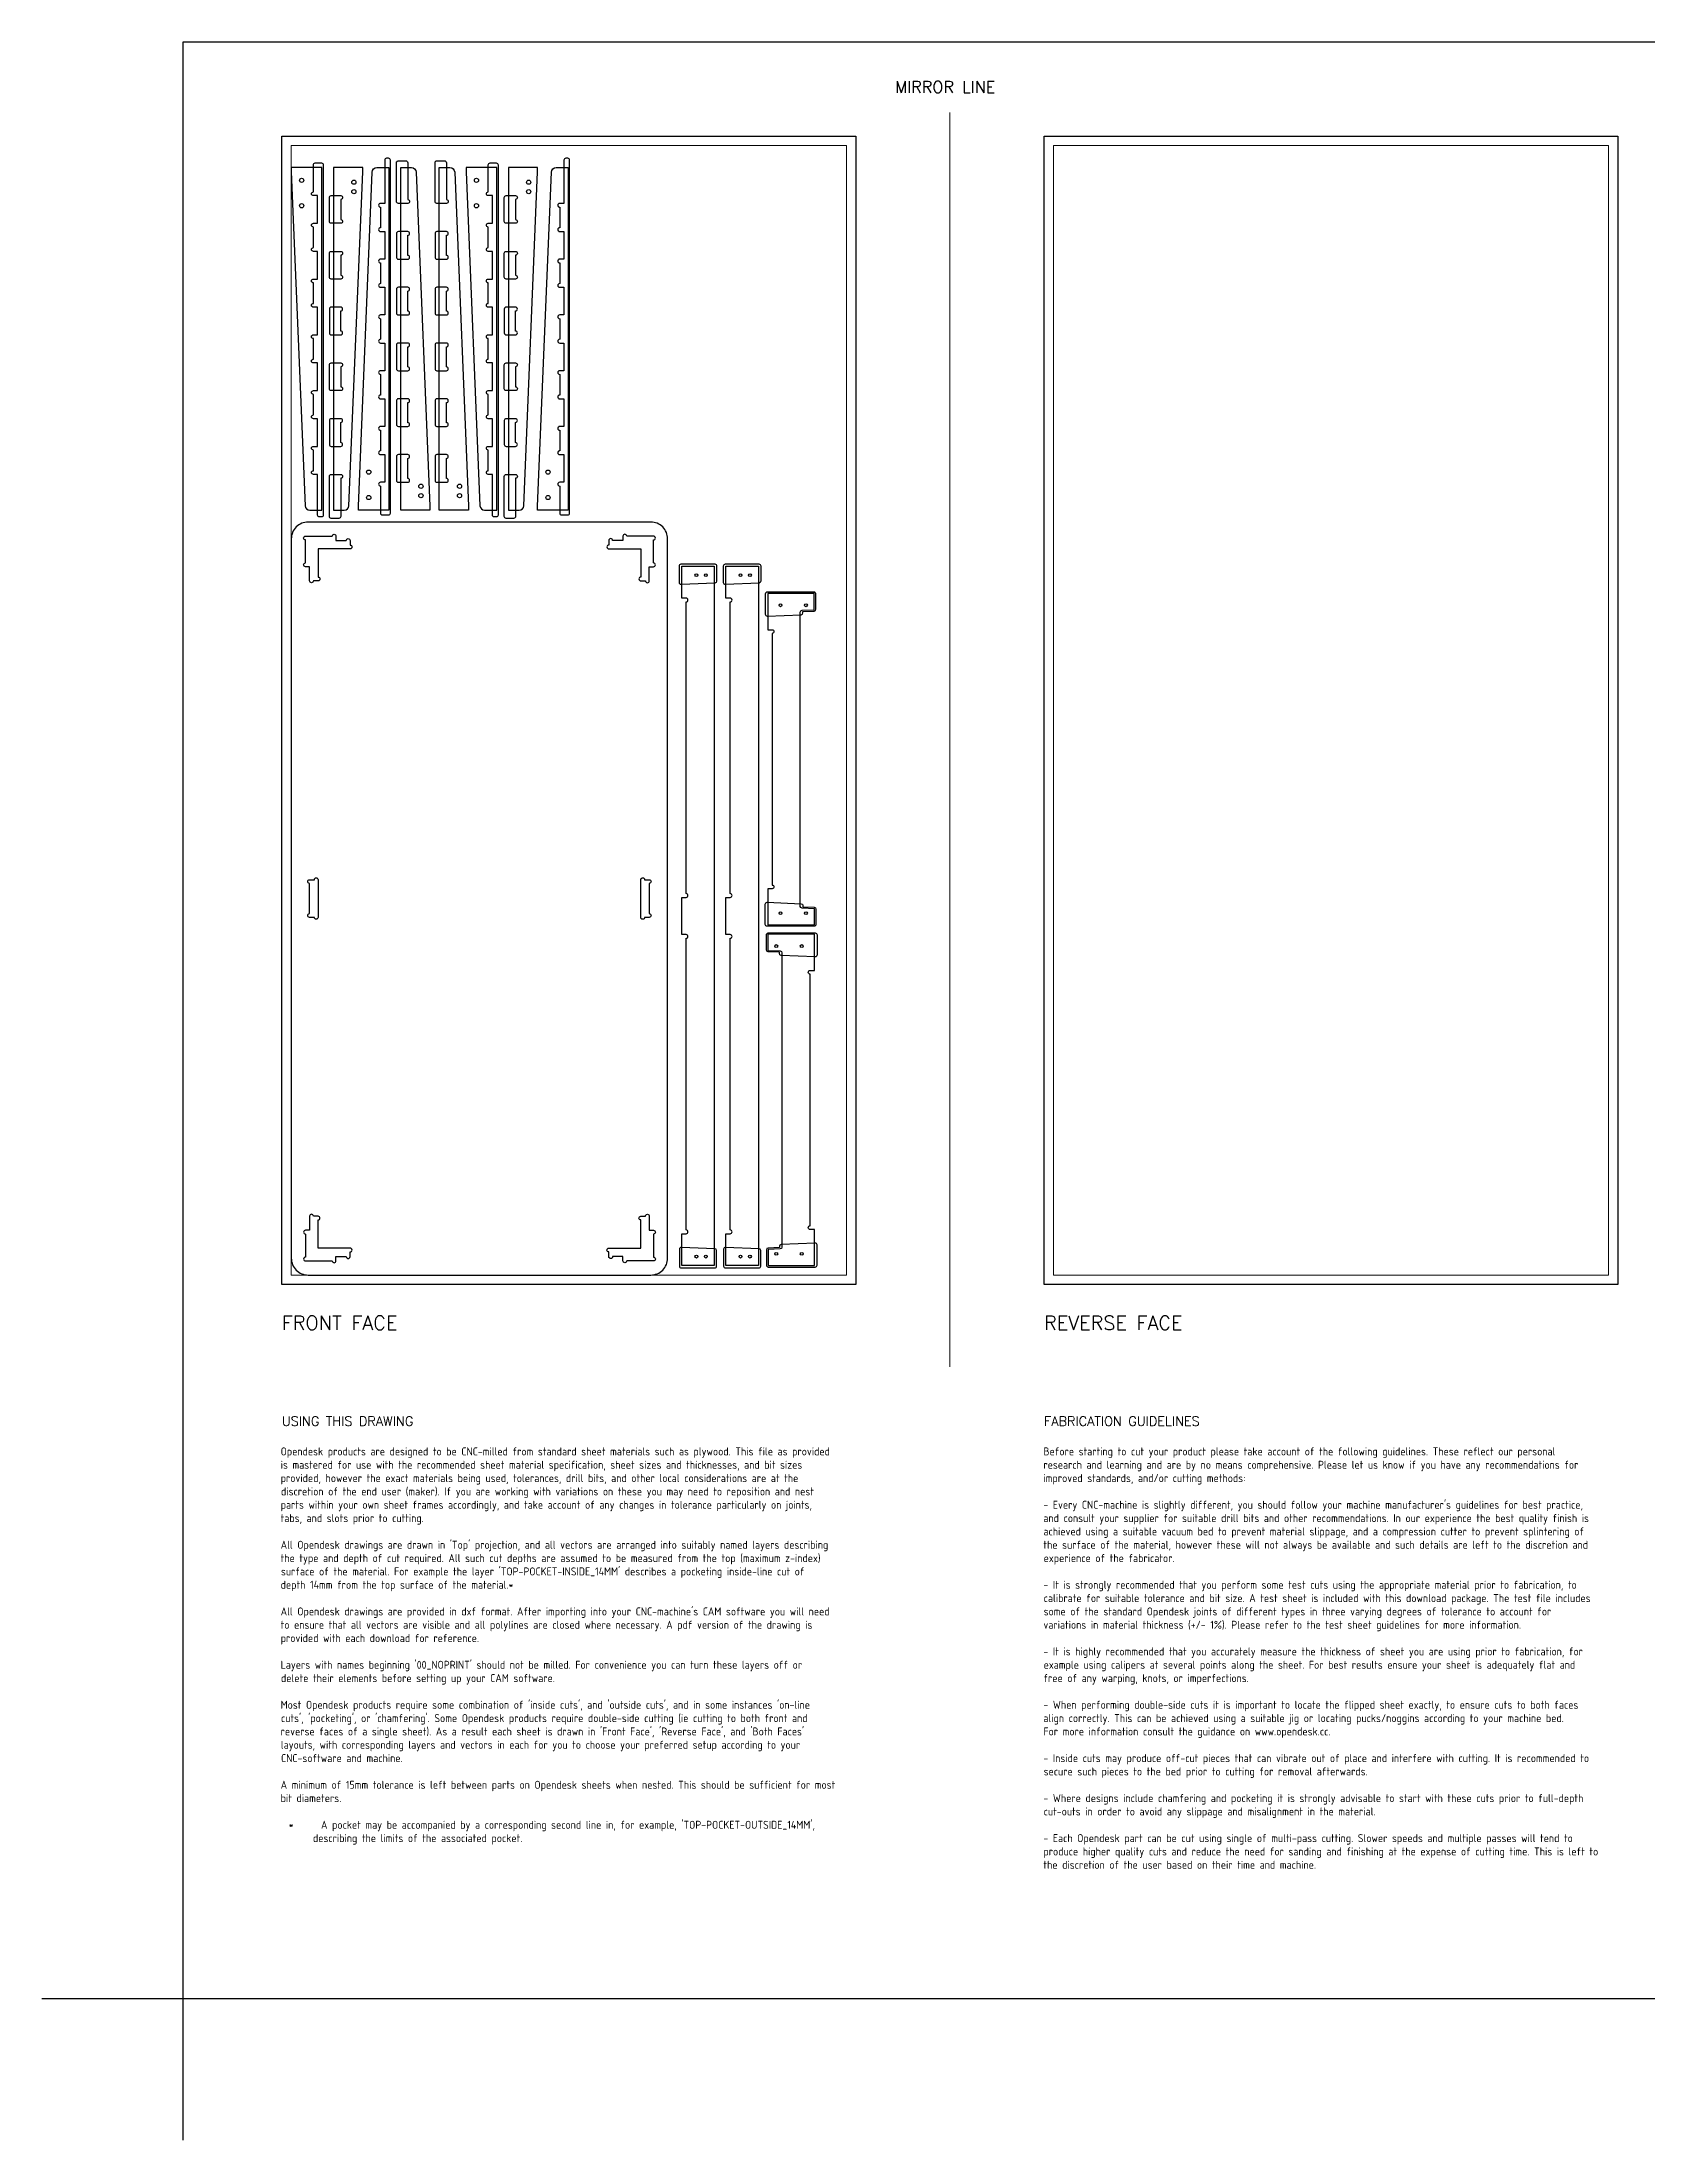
# Model space of a CAD drawing. Header units: millimetres. Extents: x -300 to 5880, y -300 to 4158.
# Drawn here: x -300 to 3112, y -300 to 4158 of the extents above; entities that cross this region are included whole.
import ezdxf
from ezdxf.enums import TextEntityAlignment as Align

# ---------------------------------------------------------------- set-up
doc = ezdxf.new("R2010")
doc.units = ezdxf.units.MM
doc.layers.add('00-NOPRINT_TEXT', color=7, linetype='Continuous', lineweight=25)
doc.layers.add('00_NOPRINT_TOLERANCE', color=7, linetype='Continuous', lineweight=5)
for name, color, linetype, lineweight, true_color in [('BOARD_$TH-NOMINAL', 3, 'Continuous', 30, 0x00ff00), ('TOP-CUT-OUTSIDE_18.000MM', 220, 'Continuous', 25, 0xff00d1), ('TOP-HOLE-6.000MM-DIAM_18.000MM', 3, 'Continuous', 25, 0x00ff0c), ('TOP-HOLE-9.000MM-DIAM_15.000MM', 20, 'Continuous', 25, 0xff2400), ('TOP-POCKET-INSIDE_15.000MM', 220, 'Continuous', 25, 0xff00c9), ('TOP-POCKET-INSIDE_9.000MM', 60, 'Continuous', 25, 0xb0ff00)]:
    doc.layers.add(name, color=color, linetype=linetype, lineweight=lineweight, true_color=true_color)
doc.layers.add('TOP-CHAMFER-ONLINE_12MM', color=20, linetype='Continuous', true_color=0xff2c00)
doc.styles.add('OD-ISOCP-17_240', font='isocp.shx')
doc.styles.add('OD-ISOCP-17_241', font='isocp.shx')
doc.styles.add('OD-ISOCP-17_242', font='isocp.shx')
doc.styles.add('OD-ISOCP-17_243', font='isocp.shx')
doc.styles.add('OD-ISOCP-17_244', font='isocp.shx')
doc.styles.add('OD-ISOCP-17_245', font='isocp.shx')
doc.styles.add('OD-ISOCP-17_246', font='isocp.shx')
doc.styles.add('OD-ISOCP-17_247', font='isocp.shx')
doc.styles.add('OD-ISOCP-17_248', font='isocp.shx')
doc.styles.add('OD-ISOCP-17_249', font='isocp.shx')
doc.styles.add('OD-ISOCP-17_250', font='isocp.shx')
doc.styles.add('OD-ISOCP-17_251', font='isocp.shx')
doc.styles.add('OD-ISOCP-17_252', font='isocp.shx')
doc.styles.add('OD-ISOCP-17_253', font='isocp.shx')
doc.styles.add('OD-ISOCP-17_254', font='isocp.shx')
doc.styles.add('OD-ISOCP-17_255', font='isocp.shx')
doc.styles.add('OD-ISOCP-17_256', font='isocp.shx')
doc.styles.add('OD-ISOCP-17_257', font='isocp.shx')
doc.styles.add('OD-ISOCP-17_258', font='isocp.shx')
doc.styles.add('OD-ISOCP-17_259', font='isocp.shx')
doc.styles.add('OD-ISOCP-17_260', font='isocp.shx')
doc.styles.add('OD-ISOCP-17_261', font='isocp.shx')
doc.styles.add('OD-ISOCP-17_262', font='isocp.shx')
doc.styles.add('OD-ISOCP-17_263', font='isocp.shx')
doc.styles.add('OD-ISOCP-17_264', font='isocp.shx')
doc.styles.add('OD-ISOCP-17_265', font='isocp.shx')
doc.styles.add('OD-ISOCP-17_266', font='isocp.shx')
doc.styles.add('OD-ISOCP-17_267', font='isocp.shx')
doc.styles.add('OD-ISOCP-17_268', font='isocp.shx')
doc.styles.add('OD-ISOCP-17_269', font='isocp.shx')
doc.styles.add('OD-ISOCP-17_270', font='isocp.shx')
doc.styles.add('OD-ISOCP-17_271', font='isocp.shx')
doc.styles.add('OD-ISOCP-17_272', font='isocp.shx')
doc.styles.add('OD-ISOCP-17_273', font='isocp.shx')
doc.styles.add('OD-ISOCP-17_274', font='isocp.shx')
doc.styles.add('OD-ISOCP-17_275', font='isocp.shx')
doc.styles.add('OD-ISOCP-17_276', font='isocp.shx')
doc.styles.add('OD-ISOCP-17_277', font='isocp.shx')
doc.styles.add('OD-ISOCP-17_278', font='isocp.shx')
doc.styles.add('OD-ISOCP-17_279', font='isocp.shx')
doc.styles.add('OD-ISOCP-17_280', font='isocp.shx')
doc.styles.add('OD-ISOCP-17_281', font='isocp.shx')
doc.styles.add('OD-ISOCP-17_282', font='isocp.shx')
doc.styles.add('OD-ISOCP-17_283', font='isocp.shx')
doc.styles.add('OD-ISOCP-17_284', font='isocp.shx')
doc.styles.add('OD-ISOCP-17_285', font='isocp.shx')
doc.styles.add('OD-ISOCP-17_286', font='isocp.shx')
doc.styles.add('OD-ISOCP-17_287', font='isocp.shx')
doc.styles.add('OD-ISOCP-17_288', font='isocp.shx')
doc.styles.add('OD-SIMPLEX-20_87', font='simplex.shx')
doc.styles.add('OD-SIMPLEX-20_88', font='simplex.shx')
doc.styles.add('OD-SIMPLEX-25_89', font='simplex.shx')
doc.styles.add('OD-SIMPLEX-30_88', font='simplex.shx')
doc.styles.add('OD-SIMPLEX-30_89', font='simplex.shx')

# ---------------------------------------------------------------- blocks, each defined once
blk = doc.blocks.new('Borders Opendesk_7')
at = {"layer": '00-NOPRINT_TEXT'}
for p, q in [((0, 4158), (5880, 4158)), ((0, 0), (0, 4158)), ((0, 0), (-300, 0)), ((0, -300), (0, 0)), ((5880, 0), (0, 0))]:
    blk.add_line(p, q, dxfattribs=at)
at = {"layer": '00_NOPRINT_TOLERANCE', "ltscale": 0.379043}
blk.add_line((1630, 1343.2), (1630, 4008), dxfattribs=at)
at = {"layer": '00_NOPRINT_TOLERANCE', "ltscale": 0.379202}
for p, q in [((210, 3958), (1430, 3958)), ((210, 1518), (210, 3958)), ((1430, 3958), (1430, 1518)), ((1830, 3958), (3050, 3958)), ((1830, 1518), (1830, 3958)), ((3050, 3958), (3050, 1518)), ((1430, 1518), (210, 1518)), ((3050, 1518), (1830, 1518))]:
    blk.add_line(p, q, dxfattribs=at)
at = {"layer": '00_NOPRINT_TOLERANCE', "ltscale": 0.380876}
for p, q in [((230, 3938), (1410, 3938)), ((1850, 3938), (3030, 3938)), ((1410, 1538), (230, 1538)), ((3030, 1538), (1850, 1538))]:
    blk.add_line(p, q, dxfattribs=at)
at = {"layer": '00_NOPRINT_TOLERANCE', "ltscale": 0.380023}
for p, q in [((230, 1538), (230, 3938)), ((1410, 3938), (1410, 1538)), ((1850, 1538), (1850, 3938)), ((3030, 3938), (3030, 1538))]:
    blk.add_line(p, q, dxfattribs=at)
at = {"layer": 'BOARD_$TH-NOMINAL'}
for p, q in [((210, 3958), (1430, 3958)), ((210, 1518), (210, 3958)), ((1430, 3958), (1430, 1518)), ((1830, 3958), (3050, 3958)), ((1830, 1518), (1830, 3958)), ((3050, 3958), (3050, 1518)), ((1430, 1518), (210, 1518)), ((3050, 1518), (1830, 1518))]:
    blk.add_line(p, q, dxfattribs=at)
at = {"layer": '00-NOPRINT_TEXT', "style": 'OD-SIMPLEX-25_89'}
blk.add_text('MIRROR LINE', height=25, dxfattribs=at).set_placement((1513.3, 4049.9))
at = {"layer": '00-NOPRINT_TEXT', "color": 7}
for s, height, style, p in [('FRONT FACE', 30, 'OD-SIMPLEX-30_89', (210, 1451.3)), ('REVERSE FACE', 30, 'OD-SIMPLEX-30_88', (1830, 1451.3)), ('USING THIS DRAWING', 20, 'OD-SIMPLEX-20_88', (210, 1237.4)), ('FABRICATION GUIDELINES', 20, 'OD-SIMPLEX-20_87', (1830, 1237.4))]:
    blk.add_text(s, height=height, dxfattribs=dict(at, style=style)).set_placement(p, align=Align.TOP_LEFT)
for s, style, p in [('Opendesk products are designed to be CNC-milled from standard sheet materials such as plywood. This file as provided', 'OD-ISOCP-17_265', (207.4, 1154.7)), ('Before starting to cut your product please take account of the following guidelines. These reflect our personal', 'OD-ISOCP-17_240', (1828.7, 1154.7)), ('is mastered for use with the recommended sheet material specification, sheet sizes and thicknesses, and bit sizes', 'OD-ISOCP-17_266', (207.4, 1126.3)), ('provided, however the exact materials being used, tolerances, drill bits, and other local considerations are at the', 'OD-ISOCP-17_267', (207.4, 1098)), ('research and learning and are by no means comprehensive. Please let us know if you have any recommendations for', 'OD-ISOCP-17_241', (1828.7, 1126.3)), ('improved standards, and/or cutting methods:', 'OD-ISOCP-17_242', (1828.7, 1098)), ('discretion of the end user (maker). If you are working with variations on these you may need to reposition and nest', 'OD-ISOCP-17_268', (208.1, 1069.7)), ('tabs, and slots prior to cutting.', 'OD-ISOCP-17_270', (207.4, 1013)), ('parts within your own sheet frames accordingly, and take account of any changes in tolerance particularly on joints,', 'OD-ISOCP-17_269', (207.4, 1041.3)), ("- Every CNC-machine is slightly different, you should follow your machine manufacturer's guidelines for best practice,", 'OD-ISOCP-17_243', (1828.7, 1041.3)), ('and consult your supplier for suitable drill bits and other recommendations. In our experience the best quality finish is', 'OD-ISOCP-17_244', (1828.7, 1013)), ('achieved using a suitable vacuum bed to prevent material slippage, and a compression cutter to prevent splintering of', 'OD-ISOCP-17_245', (1828.7, 984.7)), ('the type and depth of cut required. All such cut depths are assumed to be measured from the top (maximum z-index)', 'OD-ISOCP-17_272', (207.4, 928)), ("All Opendesk drawings are drawn in 'Top' projection, and all vectors are arranged into suitably named layers describing", 'OD-ISOCP-17_271', (207.4, 956.3)), ('the surface of the material, however these will not always be available and such details are left to the discretion and', 'OD-ISOCP-17_246', (1828.7, 956.3)), ('experience of the fabricator.', 'OD-ISOCP-17_247', (1829.2, 928)), ("surface of the material. For example the layer 'TOP-POCKET-INSIDE_14MM' describes a pocketing inside-line cut of", 'OD-ISOCP-17_273', (208, 899.7)), ('depth 14mm from the top surface of the material.*', 'OD-ISOCP-17_274', (207.4, 871.3)), ('- It is strongly recommended that you perform some test cuts using the appropriate material prior to fabrication, to', 'OD-ISOCP-17_248', (1828.7, 871.3)), ('calibrate for suitable tolerance and bit size. A test sheet is included with this download package. The test file includes', 'OD-ISOCP-17_249', (1829.3, 843)), ('to ensure that all vectors are visible and all polylines are closed where necessary. A pdf version of the drawing is', 'OD-ISOCP-17_276', (207.4, 786.3)), ("All Opendesk drawings are provided in dxf format. After importing into your CNC-machine's CAM software you will need", 'OD-ISOCP-17_275', (207.4, 814.7)), ('variations in material thickness (+/- 1%). Please refer to the test sheet guidelines for more information.', 'OD-ISOCP-17_251', (1828.7, 786.3)), ('some of the standard Opendesk joints of different types in three varying degrees of tolerance to account for', 'OD-ISOCP-17_250', (1829.2, 814.7)), ('provided with each download for reference.', 'OD-ISOCP-17_277', (207.4, 758)), ("Layers with names beginning '00_NOPRINT' should not be milled. For convenience you can turn these layers off or", 'OD-ISOCP-17_278', (207.4, 701.3)), ('- It is highly recommended that you accurately measure the thickness of sheet you are using prior to fabrication, for', 'OD-ISOCP-17_252', (1828.7, 729.7)), ('example using calipers at several points along the sheet. For best results ensure your sheet is adequately flat and', 'OD-ISOCP-17_253', (1829.2, 701.3)), ('delete their elements before setting up your CAM software.', 'OD-ISOCP-17_279', (208.1, 673)), ('free of any warping, knots, or imperfections.', 'OD-ISOCP-17_254', (1828.7, 673)), ("Most Opendesk products require some combination of 'inside cuts', and 'outside cuts', and in some instances 'on-line", 'OD-ISOCP-17_280', (207.4, 616.3)), ('- When performing double-side cuts it is important to locate the flipped sheet exactly, to ensure cuts to both faces', 'OD-ISOCP-17_255', (1828.7, 616.3)), ("reverse faces of a single sheet). As a result each sheet is drawn in 'Front Face', 'Reverse Face', and 'Both Faces'", 'OD-ISOCP-17_282', (207.4, 559.7)), ("cuts', 'pocketing', or 'chamfering'. Some Opendesk products require double-side cutting (ie cutting to both front and", 'OD-ISOCP-17_281', (208.1, 588)), ('align correctly. This can be achieved using a suitable jig or locating pucks/noggins according to your machine bed.', 'OD-ISOCP-17_256', (1828.7, 588)), ('layouts, with corresponding layers and vectors in each for you to choose your preferred setup according to your', 'OD-ISOCP-17_283', (207.8, 531.3)), ('For more information consult the guidance on www.opendesk.cc.', 'OD-ISOCP-17_257', (1828.7, 559.7)), ('CNC-software and machine.', 'OD-ISOCP-17_284', (208.2, 503)), ('- Inside cuts may produce off-cut pieces that can vibrate out of place and interfere with cutting. It is recommended to', 'OD-ISOCP-17_258', (1828.7, 503)), ('secure such pieces to the bed prior to cutting for removal afterwards.', 'OD-ISOCP-17_259', (1829.2, 474.7)), ('A minimum of 15mm tolerance is left between parts on Opendesk sheets when nested. This should be sufficient for most', 'OD-ISOCP-17_285', (207.4, 446.3)), ('bit diameters.', 'OD-ISOCP-17_286', (207.4, 418)), ('- Where designs include chamfering and pocketing it is strongly advisable to start with these cuts prior to full-depth', 'OD-ISOCP-17_260', (1828.7, 418)), ('cut-outs in order to avoid any slippage and misalignment in the material.', 'OD-ISOCP-17_261', (1829.3, 389.7)), ("*      A pocket may be accompanied by a corresponding second line in, for example, 'TOP-POCKET-OUTSIDE_14MM',", 'OD-ISOCP-17_287', (224.4, 361.3)), ('describing the limits of the associated pocket.', 'OD-ISOCP-17_288', (276.1, 333)), ('- Each Opendesk part can be cut using single of multi-pass cutting. Slower speeds and multiple passes will tend to', 'OD-ISOCP-17_262', (1828.7, 333)), ('produce higher quality cuts and reduce the need for sanding and finishing at the expense of cutting time. This is left to', 'OD-ISOCP-17_263', (1828.7, 304.7)), ('the discretion of the user based on their time and machine.', 'OD-ISOCP-17_264', (1828.7, 276.3))]:
    blk.add_text(s, height=17, dxfattribs=dict(at, style=style)).set_placement(p)

msp = doc.modelspace()

# ---------------------------------------------------------------- linework, layer by layer
at = {"layer": 'TOP-CHAMFER-ONLINE_12MM'}
msp.add_lwpolyline([(994, 3138), (266, 3138, 0.414214), (230, 3102), (230, 1574, 0.414214), (266, 1538), (994, 1538, 0.414214), (1030, 1574), (1030, 3102, 0.414214)], format="xyb", close=True, dxfattribs=at)
at = {"layer": 'TOP-CUT-OUTSIDE_18.000MM'}
for points in [[(269.4, 3163), (295, 3163), (295, 3891), (230, 3891), (230, 3882), (259.4, 3172.6, 0.40215)], [(342.6, 3163, 0.40215), (352.6, 3172.6), (382, 3882), (382, 3891), (320, 3891), (320, 3163)], [(402, 3881.4, -0.40215), (412, 3891), (437.6, 3891), (437.6, 3163), (372.6, 3163), (372.6, 3172)], [(495.3, 3881.4), (524.6, 3172), (524.6, 3163), (462.6, 3163), (462.6, 3891), (485.3, 3891, -0.40215)], [(577.3, 3881.4), (606.6, 3172), (606.6, 3163), (544.6, 3163), (544.6, 3891), (567.3, 3891, -0.40215)], [(641, 3163), (666.6, 3163), (666.6, 3891), (601.6, 3891), (601.6, 3882), (631, 3172.6, 0.40215)], [(714.3, 3163, 0.40215), (724.3, 3172.6), (753.6, 3882), (753.6, 3891), (691.6, 3891), (691.6, 3163)], [(793, 3891), (818.6, 3891), (818.6, 3163), (753.6, 3163), (753.6, 3172), (783, 3881.4, -0.40215)], [(994, 3138), (266, 3138, 0.414214), (230, 3102), (230, 1574, 0.414214), (266, 1538), (994, 1538, 0.414214), (1030, 1574), (1030, 3102, 0.414214)], [(1069, 2968.2, 1), (1069, 2976.2), (1060, 2976.2), (1060, 3043.9), (1129, 3043.9), (1129, 1558), (1060, 1558), (1060, 1625.7), (1069, 1625.7, 1), (1069, 1633.7), (1069, 2253.4, 1), (1069, 2261.4), (1060, 2261.4), (1060, 2340.4), (1069, 2340.4, 1), (1069, 2348.4)], [(1163, 2976.2), (1154, 2976.2), (1154, 3043.9), (1223, 3043.9), (1223, 1558), (1154, 1558), (1154, 1625.7), (1163, 1625.7, 1), (1163, 1633.7), (1163, 2253.4, 1), (1163, 2261.4), (1154, 2261.4), (1154, 2340.4), (1163, 2340.4, 1), (1163, 2348.4), (1163, 2968.2, 1)], [(1315.8, 2950.6), (1341.5, 2951.7), (1341.5, 2986), (1243, 2986), (1243, 2909.2), (1252, 2909.2, -1), (1252, 2901.2), (1252, 2366.7, -1), (1252, 2358.7), (1243, 2358.7), (1243, 2282), (1342, 2282), (1342, 2316.3), (1315.8, 2317.4, -0.40215), (1312, 2321.3), (1312, 2946.7, -0.40215)], [(1269.2, 2226.6, -0.40215), (1273, 2222.7), (1273, 1597.3, -0.40215), (1269.2, 1593.4), (1243.5, 1592.3), (1243.5, 1558), (1342, 1558), (1342, 1634.7), (1333, 1634.7, -1), (1333, 1642.7), (1333, 2177.2, -1), (1333, 2185.2), (1342, 2185.2), (1342, 2262), (1243, 2262), (1243, 2227.7)]]:
    msp.add_lwpolyline(points, format="xyb", close=True, dxfattribs=at)
at = {"layer": 'TOP-HOLE-6.000MM-DIAM_18.000MM'}
for centre in [(1091, 3024.9), (1111, 3024.9), (1185, 3024.9), (1205, 3024.9), (1270, 2961), (1324, 2961), (1270, 2307), (1324, 2307), (1261, 2237), (1315, 2237), (1091, 1577), (1111, 1577), (1185, 1577), (1205, 1577), (1261, 1583), (1315, 1583)]:
    msp.add_circle(centre, 3, dxfattribs=at)
at = {"layer": 'TOP-HOLE-9.000MM-DIAM_15.000MM'}
for centre in [(252, 3864), (363, 3860), (363, 3840), (623.6, 3864), (734.6, 3860), (734.6, 3840), (252, 3810), (623.6, 3810), (394.6, 3244), (505.6, 3214), (587.6, 3214), (775.6, 3244), (394.6, 3190), (505.6, 3194), (587.6, 3194), (775.6, 3190)]:
    msp.add_circle(centre, 4.5, dxfattribs=at)
at = {"layer": 'TOP-POCKET-INSIDE_15.000MM'}
for points in [[(286, 3152.7), (286, 3239), (277, 3239, -1), (277, 3247), (277, 3290.7, -1), (277, 3298.7), (286, 3298.7), (286, 3357.5), (277, 3357.5, -1), (277, 3365.5), (277, 3409.2, -1), (277, 3417.2), (286, 3417.2), (286, 3476), (277, 3476, -1), (277, 3484), (277, 3527.7, -1), (277, 3535.7), (286, 3535.7), (286, 3594.5), (277, 3594.5, -1), (277, 3602.5), (277, 3646.2, -1), (277, 3654.2), (286, 3654.2), (286, 3713), (277, 3713, -1), (277, 3721), (277, 3764.7, -1), (277, 3772.7), (286, 3772.7), (286, 3831.5), (277, 3831.5, -1), (277, 3839.5), (277, 3897.1, -0.414214), (281, 3901.1), (294, 3901.1, -0.414214), (298, 3897.1), (298, 3152.7, -0.414214), (294, 3148.7), (290, 3148.7, -0.414214)], [(419.6, 3289.2, 1), (419.6, 3281.2), (428.6, 3281.2), (428.6, 3222.5), (419.6, 3222.5, 1), (419.6, 3214.5), (419.6, 3156.9, 0.414214), (423.6, 3152.9), (436.6, 3152.9, 0.414214), (440.6, 3156.9), (440.6, 3906.9, 0.414214), (436.6, 3910.9), (432.6, 3910.9, 0.414214), (428.6, 3906.9), (428.6, 3815), (419.6, 3815, 1), (419.6, 3807), (419.6, 3763.2, 1), (419.6, 3755.2), (428.6, 3755.2), (428.6, 3696.5), (419.6, 3696.5, 1), (419.6, 3688.5), (419.6, 3644.7, 1), (419.6, 3636.7), (428.6, 3636.7), (428.6, 3578), (419.6, 3578, 1), (419.6, 3570), (419.6, 3526.2, 1), (419.6, 3518.2), (428.6, 3518.2), (428.6, 3459.5), (419.6, 3459.5, 1), (419.6, 3451.5), (419.6, 3407.7, 1), (419.6, 3399.7), (428.6, 3399.7), (428.6, 3341), (419.6, 3341, 1), (419.6, 3333)], [(657.6, 3152.7), (657.6, 3239), (648.6, 3239, -1), (648.6, 3247), (648.6, 3290.7, -1), (648.6, 3298.7), (657.6, 3298.7), (657.6, 3357.5), (648.6, 3357.5, -1), (648.6, 3365.5), (648.6, 3409.2, -1), (648.6, 3417.2), (657.6, 3417.2), (657.6, 3476), (648.6, 3476, -1), (648.6, 3484), (648.6, 3527.7, -1), (648.6, 3535.7), (657.6, 3535.7), (657.6, 3594.5), (648.6, 3594.5, -1), (648.6, 3602.5), (648.6, 3646.2, -1), (648.6, 3654.2), (657.6, 3654.2), (657.6, 3713), (648.6, 3713, -1), (648.6, 3721), (648.6, 3764.7, -1), (648.6, 3772.7), (657.6, 3772.7), (657.6, 3831.5), (648.6, 3831.5, -1), (648.6, 3839.5), (648.6, 3897.1, -0.414214), (652.6, 3901.1), (665.6, 3901.1, -0.414214), (669.6, 3897.1), (669.6, 3152.7, -0.414214), (665.6, 3148.7), (661.6, 3148.7, -0.414214)], [(800.6, 3289.2, 1), (800.6, 3281.2), (809.6, 3281.2), (809.6, 3222.5), (800.6, 3222.5, 1), (800.6, 3214.5), (800.6, 3156.9, 0.414214), (804.6, 3152.9), (817.6, 3152.9, 0.414214), (821.6, 3156.9), (821.6, 3906.9, 0.414214), (817.6, 3910.9), (813.6, 3910.9, 0.414214), (809.6, 3906.9), (809.6, 3815), (800.6, 3815, 1), (800.6, 3807), (800.6, 3763.2, 1), (800.6, 3755.2), (809.6, 3755.2), (809.6, 3696.5), (800.6, 3696.5, 1), (800.6, 3688.5), (800.6, 3644.7, 1), (800.6, 3636.7), (809.6, 3636.7), (809.6, 3578), (800.6, 3578, 1), (800.6, 3570), (800.6, 3526.2, 1), (800.6, 3518.2), (809.6, 3518.2), (809.6, 3459.5), (800.6, 3459.5, 1), (800.6, 3451.5), (800.6, 3407.7, 1), (800.6, 3399.7), (809.6, 3399.7), (809.6, 3341), (800.6, 3341, 1), (800.6, 3333)]]:
    msp.add_lwpolyline(points, format="xyb", close=True, dxfattribs=at)
at = {"layer": 'TOP-POCKET-INSIDE_9.000MM'}
for points in [[(453.6, 3819), (453.6, 3901.5, -0.414214), (457.6, 3905.5), (473.6, 3905.5, -0.414214), (477.6, 3901.5), (477.6, 3823, -1), (477.6, 3815), (457.6, 3815, -0.414214)], [(535.6, 3819), (535.6, 3901.5, -0.414214), (539.6, 3905.5), (555.6, 3905.5, -0.414214), (559.6, 3901.5), (559.6, 3823, -1), (559.6, 3815), (539.6, 3815, -0.414214)], [(311, 3776.7), (311, 3827.5, -0.414214), (315, 3831.5), (335, 3831.5, -1), (335, 3823.5), (335, 3780.7, -1), (335, 3772.7), (315, 3772.7, -0.414214)], [(682.6, 3776.7), (682.6, 3827.5, -0.414214), (686.6, 3831.5), (706.6, 3831.5, -1), (706.6, 3823.5), (706.6, 3780.7, -1), (706.6, 3772.7), (686.6, 3772.7, -0.414214)], [(453.6, 3751.2), (453.6, 3700.5, 0.414214), (457.6, 3696.5), (477.6, 3696.5, 1), (477.6, 3704.5), (477.6, 3747.2, 1), (477.6, 3755.2), (457.6, 3755.2, 0.414214)], [(535.6, 3751.2), (535.6, 3700.5, 0.414214), (539.6, 3696.5), (559.6, 3696.5, 1), (559.6, 3704.5), (559.6, 3747.2, 1), (559.6, 3755.2), (539.6, 3755.2, 0.414214)], [(311, 3658.2), (311, 3709, -0.414214), (315, 3713), (335, 3713, -1), (335, 3705), (335, 3662.2, -1), (335, 3654.2), (315, 3654.2, -0.414214)], [(682.6, 3658.2), (682.6, 3709, -0.414214), (686.6, 3713), (706.6, 3713, -1), (706.6, 3705), (706.6, 3662.2, -1), (706.6, 3654.2), (686.6, 3654.2, -0.414214)], [(453.6, 3632.7), (453.6, 3582, 0.414214), (457.6, 3578), (477.6, 3578, 1), (477.6, 3586), (477.6, 3628.7, 1), (477.6, 3636.7), (457.6, 3636.7, 0.414214)], [(535.6, 3632.7), (535.6, 3582, 0.414214), (539.6, 3578), (559.6, 3578, 1), (559.6, 3586), (559.6, 3628.7, 1), (559.6, 3636.7), (539.6, 3636.7, 0.414214)], [(335, 3586.5, 1), (335, 3594.5), (315, 3594.5, 0.414214), (311, 3590.5), (311, 3539.7, 0.414214), (315, 3535.7), (335, 3535.7, 1), (335, 3543.7)], [(706.6, 3586.5, 1), (706.6, 3594.5), (686.6, 3594.5, 0.414214), (682.6, 3590.5), (682.6, 3539.7, 0.414214), (686.6, 3535.7), (706.6, 3535.7, 1), (706.6, 3543.7)], [(477.6, 3459.5, 1), (477.6, 3467.5), (477.6, 3510.2, 1), (477.6, 3518.2), (457.6, 3518.2, 0.414214), (453.6, 3514.2), (453.6, 3463.5, 0.414214), (457.6, 3459.5)], [(559.6, 3459.5, 1), (559.6, 3467.5), (559.6, 3510.2, 1), (559.6, 3518.2), (539.6, 3518.2, 0.414214), (535.6, 3514.2), (535.6, 3463.5, 0.414214), (539.6, 3459.5)], [(335, 3468), (335, 3425.2, -1), (335, 3417.2), (315, 3417.2, -0.414214), (311, 3421.2), (311, 3472, -0.414214), (315, 3476), (335, 3476, -1)], [(706.6, 3468), (706.6, 3425.2, -1), (706.6, 3417.2), (686.6, 3417.2, -0.414214), (682.6, 3421.2), (682.6, 3472, -0.414214), (686.6, 3476), (706.6, 3476, -1)], [(477.6, 3391.7, 1), (477.6, 3399.7), (457.6, 3399.7, 0.414214), (453.6, 3395.7), (453.6, 3345, 0.414214), (457.6, 3341), (477.6, 3341, 1), (477.6, 3349)], [(559.6, 3341, 1), (559.6, 3349), (559.6, 3391.7, 1), (559.6, 3399.7), (539.6, 3399.7, 0.414214), (535.6, 3395.7), (535.6, 3345, 0.414214), (539.6, 3341)], [(311, 3353.5), (311, 3302.7, 0.414214), (315, 3298.7), (335, 3298.7, 1), (335, 3306.7), (335, 3349.5, 1), (335, 3357.5), (315, 3357.5, 0.414214)], [(682.6, 3353.5), (682.6, 3302.7, 0.414214), (686.6, 3298.7), (706.6, 3298.7, 1), (706.6, 3306.7), (706.6, 3349.5, 1), (706.6, 3357.5), (686.6, 3357.5, 0.414214)], [(453.6, 3277.2), (453.6, 3226.5, 0.414214), (457.6, 3222.5), (477.6, 3222.5, 1), (477.6, 3230.5), (477.6, 3273.2, 1), (477.6, 3281.2), (457.6, 3281.2, 0.414214)], [(535.6, 3277.2), (535.6, 3226.5, 0.414214), (539.6, 3222.5), (559.6, 3222.5, 1), (559.6, 3230.5), (559.6, 3273.2, 1), (559.6, 3281.2), (539.6, 3281.2, 0.414214)], [(311, 3235, -0.414214), (315, 3239), (335, 3239, -1), (335, 3231), (335, 3149.7, -0.414214), (331, 3145.7), (315, 3145.7, -0.414214), (311, 3149.7)], [(682.6, 3235, -0.414214), (686.6, 3239), (706.6, 3239, -1), (706.6, 3231), (706.6, 3149.7, -0.414214), (702.6, 3145.7), (686.6, 3145.7, -0.414214), (682.6, 3149.7)], [(287, 3013), (277.1, 3013, -1), (269, 3013), (269, 3042.9), (260, 3042.9, -1), (260, 3050.9), (260, 3099.9, -1), (260, 3107.9), (317, 3107.9, -1), (325, 3107.9), (325, 3098.9), (347, 3098.9, -1), (355, 3098.9), (355, 3088.9, -1), (355, 3080.9), (287, 3080.9), (287, 3021, -1)], [(972.9, 3021, 1), (972.9, 3013), (982.9, 3013, 1), (990.9, 3013), (990.9, 3042.9), (999.9, 3042.9, 1), (999.9, 3050.9), (999.9, 3099.9, 1), (999.9, 3107.9), (942.9, 3107.9, 1), (934.9, 3107.9), (934.9, 3098.9), (913, 3098.9, 1), (905, 3098.9), (905, 3088.9, 1), (905, 3080.9), (972.9, 3080.9)], [(1134, 3012, -0.40215), (1130.2, 3008), (1059.2, 3005.1, -0.426381), (1055, 3009.1), (1055, 3044.9, -0.414214), (1059, 3048.9), (1130, 3048.9, -0.414214), (1134, 3044.9)], [(1153.2, 3005.1, -0.426381), (1149, 3009.1), (1149, 3044.9, -0.414214), (1153, 3048.9), (1224, 3048.9, -0.414214), (1228, 3044.9), (1228, 3012, -0.40215), (1224.2, 3008)], [(269, 2306), (269, 2370, -1), (269, 2378), (279.1, 2378, -1), (287, 2378), (287, 2298, -1), (279.1, 2298), (269, 2298, -1)], [(990.9, 2370), (990.9, 2306, -1), (990.9, 2298), (980.9, 2298, -1), (972.9, 2298), (972.9, 2378, -1), (980.9, 2378), (990.9, 2378, -1)], [(260, 1576, 1), (260, 1568), (317, 1568, 1), (325, 1568), (325, 1577), (347, 1577, 1), (355, 1577), (355, 1587, 1), (355, 1595.1), (287, 1595.1), (287, 1655, 1), (287, 1663), (277.1, 1663, 1), (269, 1663), (269, 1633), (260, 1633, 1), (260, 1625)], [(999.9, 1625), (999.9, 1576, -1), (999.9, 1568), (942.9, 1568, -1), (934.9, 1568), (934.9, 1577), (913, 1577, -1), (905, 1577), (905, 1587, -1), (905, 1595.1), (972.9, 1595.1), (972.9, 1655, -1), (972.9, 1663), (982.9, 1663, -1), (990.9, 1663), (990.9, 1633), (999.9, 1633, -1)], [(1059, 1553), (1130, 1553, 0.414214), (1134, 1557), (1134, 1589.9, 0.402151), (1130.2, 1593.9), (1059.2, 1596.8, 0.42638), (1055, 1592.8), (1055, 1557, 0.414214)], [(1153, 1553), (1224, 1553, 0.414214), (1228, 1557), (1228, 1589.9, 0.402151), (1224.2, 1593.9), (1153.2, 1596.8, 0.42638), (1149, 1592.8), (1149, 1557, 0.414214)]]:
    msp.add_lwpolyline(points, format="xyb", close=True, dxfattribs=at)
for points in [[(1345, 2985, 0.414214), (1341, 2989), (1241.5, 2989, 0.414214), (1237.5, 2985), (1237.5, 2942.1, 0.426381), (1241.7, 2938.1), (1313.7, 2941.1, 0.40215), (1317.5, 2945), (1317.5, 2947.7), (1341.2, 2948.7, 0.40215), (1345, 2952.7), (1345, 2985)], [(1345, 2283, -0.414214), (1341, 2279), (1241.5, 2279, -0.414214), (1237.5, 2283), (1237.5, 2325.9, -0.426381), (1241.7, 2329.9), (1313.7, 2326.9, -0.40215), (1317.5, 2322.9), (1317.5, 2320.3), (1341.2, 2319.3, -0.40215), (1345, 2315.3), (1345, 2283)], [(1240, 2261, -0.414214), (1244, 2265), (1343.5, 2265, -0.414214), (1347.5, 2261), (1347.5, 2218.1, -0.426381), (1343.3, 2214.1), (1271.3, 2217.1, -0.40215), (1267.5, 2221.1), (1267.5, 2223.7), (1243.8, 2224.7, -0.40215), (1240, 2228.7), (1240, 2261)], [(1240, 1559, 0.414214), (1244, 1555), (1343.5, 1555, 0.414214), (1347.5, 1559), (1347.5, 1601.9, 0.426381), (1343.3, 1605.9), (1271.3, 1602.9, 0.40215), (1267.5, 1599), (1267.5, 1596.3), (1243.8, 1595.3, 0.40215), (1240, 1591.3), (1240, 1559)]]:
    msp.add_lwpolyline(points, format="xyb", dxfattribs=at)

# ---------------------------------------------------------------- block references
msp.add_blockref('Borders Opendesk_7', (0, 0))

doc.saveas('drawing.dxf')
